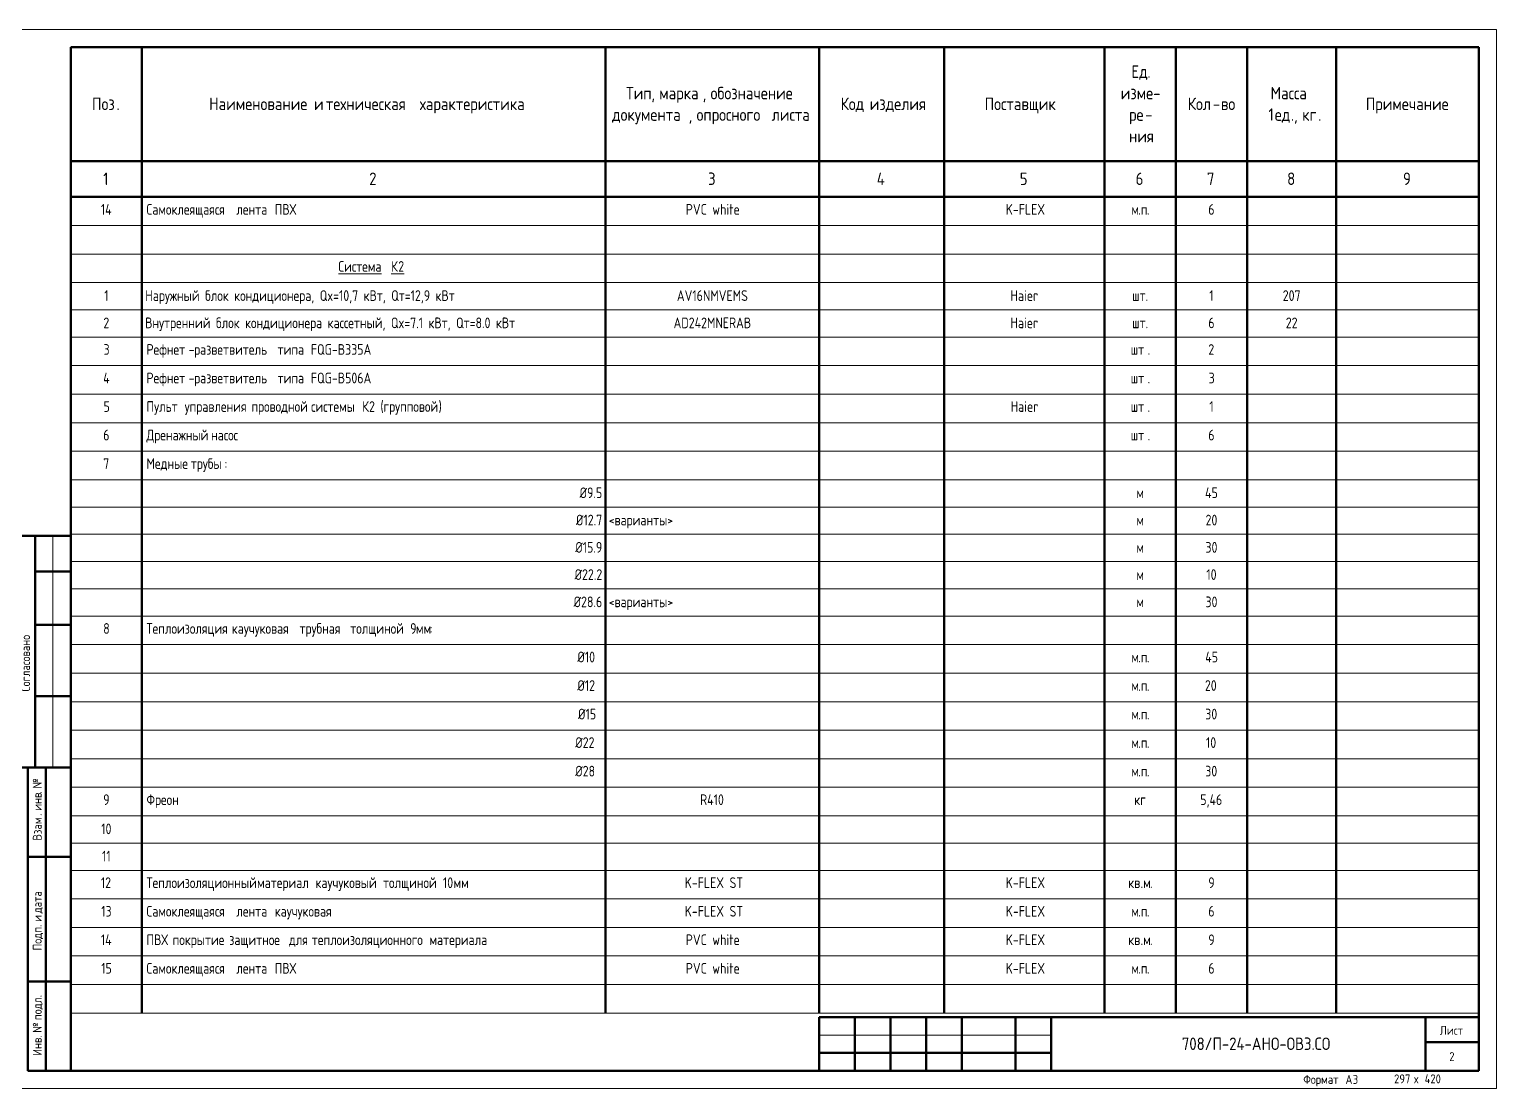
# Model space of a CAD drawing. Header units: millimetres. Extents: x -420 to 2940, y 0 to 297.
# Drawn here: x 8.4 to 420, y 0 to 297 of the extents above; entities that cross this region are included whole.
import ezdxf

# ---------------------------------------------------------------- set-up
doc = ezdxf.new("R2010")
doc.units = ezdxf.units.MM
for name, color, linetype, lineweight in [('Аннотация', 7, 'Continuous', 50), ('Графика', 7, 'Continuous', 20), ('Линии', 7, 'Continuous', 20), ('Основная надпись', 7, 'Continuous', 30)]:
    doc.layers.add(name, color=color, linetype=linetype, lineweight=lineweight)
doc.styles.add('$1$GOST 2.304 type A', font='GOST2304A.ttf', dxfattribs={"height": 3})
doc.styles.add('$1$GOST 2.304 type A_B', font='', dxfattribs={"height": 3})
doc.styles.add('$1$GOST Common', font='GOST_Common.ttf', dxfattribs={"width": 0.9, "height": 3.5})
doc.styles.add('$1$GOST Common_1', font='GOST_Common.ttf', dxfattribs={"width": 0.9, "height": 2.5})
doc.styles.get('$1$GOST 2.304 type A_B').set_extended_font_data('GOST 2.304 type A', bold=True)

# ---------------------------------------------------------------- blocks, each defined once
blk = doc.blocks.new('$0$ADSK_ОсновнаяНадпись1 - Форма 6-3285531-2')
at = {"layer": 'Аннотация'}
for p, q in [((-572, 101.5), (-572, 143.5)), ((-442, 143.5), (-442, 101.5)), ((-382, 143.5), (-382, 101.5)), ((-347, 143.5), (-347, 101.5)), ((-302, 143.5), (-302, 101.5)), ((-282, 143.5), (-282, 101.5)), ((-262, 143.5), (-262, 101.5)), ((-237, 143.5), (-237, 101.5)), ((-592, 111.5), (-197, 111.5)), ((-592, 101.5), (-197, 101.5))]:
    blk.add_line(p, q, dxfattribs=at)
at = {"layer": 'Основная надпись', "lineweight": 20}
for p, q in [((-612, 148.5), (-192, 148.5)), ((-612, 148.5), (-612, -148.5)), ((-192, 148.5), (-192, -148.5)), ((-597, 6.5), (-597, -58.5)), ((-317, -133.5), (-382, -133.5)), ((-192, -148.5), (-612, -148.5))]:
    blk.add_line(p, q, dxfattribs=at)
at = {"layer": 'Основная надпись', "lineweight": 50}
for p, q in [((-197, 143.5), (-592, 143.5)), ((-592, 143.5), (-592, -143.5)), ((-197, -143.5), (-197, 143.5)), ((-197, 101.5), (-592, 101.5)), ((-607, 6.5), (-607, -58.5)), ((-607, 6.5), (-592, 6.5)), ((-602, 6.5), (-602, -58.5)), ((-602, -3.5), (-592, -3.5)), ((-602, -18.5), (-592, -18.5)), ((-602, -38.5), (-592, -38.5)), ((-607, -58.5), (-592, -58.5)), ((-604, -58.5), (-604, -143.5)), ((-604, -58.5), (-592, -58.5)), ((-599, -58.5), (-599, -143.5)), ((-604, -83.5), (-592, -83.5)), ((-604, -118.5), (-592, -118.5)), ((-197, -128.5), (-382, -128.5)), ((-382, -128.5), (-382, -143.5)), ((-372, -128.5), (-372, -143.5)), ((-362, -128.5), (-362, -143.5)), ((-352, -128.5), (-352, -143.5)), ((-342, -128.5), (-342, -143.5)), ((-327, -128.5), (-327, -143.5)), ((-317, -128.5), (-317, -143.5)), ((-212, -143.5), (-212, -128.5)), ((-197, -135.5), (-212, -135.5)), ((-317, -138.5), (-382, -138.5)), ((-604, -143.5), (-592, -143.5)), ((-592, -143.5), (-197, -143.5)), ((-197, -143.5), (-382, -143.5))]:
    blk.add_line(p, q, dxfattribs=at)
at = {"layer": 'Основная надпись', "lineweight": 9, "attachment_point": 1}
for s, insert, char_height, width, style in [('Ед', (-294.48, 138.39), 3.5, 5.4835, '$1$GOST Common'), ('Тип', (-436.21, 132.37), 3.5, 8.5861, '$1$GOST Common'), ('обозначение', (-412.51, 132.37), 3.5, 30.2316, '$1$GOST Common'), ('\\fGOST Common|b0|i0|c204|p34|;\\W.9; ', (-387.57, 132.37), 3.5, 1.2987, '$1$GOST Common'), ('изме', (-297.46, 132.37), 3.5, 11.0392, '$1$GOST Common'), ('. ', (-289.96, 138.39), 3.5, 2.4532, '$1$GOST Common'), ('Масса', (-255.43, 132.37), 3.5, 14.2861, '$1$GOST Common'), ('Поз', (-586.01, 129.36), 3.5, 8.2975, '$1$GOST Common'), ('Наименование', (-553.17, 129.36), 3.5, 34.3443, '$1$GOST Common'), ('\\fGOST Common|b0|i0|c204|p34|;\\W.9; ', (-524.83, 129.36), 3.5, 1.2987, '$1$GOST Common'), ('\\fGOST Common|b0|i0|c204|p34|;\\W.9;и', (-523.76, 129.36), 3.5, 2.7418, '$1$GOST Common'), ('\\fGOST Common|b0|i0|c204|p34|;\\W.9; ', (-521.5, 129.36), 3.5, 1.2987, '$1$GOST Common'), ('техническая', (-520.43, 129.36), 3.5, 30.6645, '$1$GOST Common'), ('\\fGOST Common|b0|i0|c204|p34|;\\W.9; ', (-495.13, 129.36), 3.5, 1.2987, '$1$GOST Common'), ('характеристика', (-494.05, 129.36), 3.5, 40.3329, '$1$GOST Common'), (', ', (-429.12, 132.37), 3.5, 2.6696, '$1$GOST Common'), ('марка', (-426.92, 132.37), 3.5, 14.7911, '$1$GOST Common'), (', ', (-414.72, 132.37), 3.5, 2.6696, '$1$GOST Common'), ('Код', (-376.03, 129.36), 3.5, 8.5861, '$1$GOST Common'), ('\\fGOST Common|b0|i0|c204|p34|;\\W.9; ', (-368.94, 129.36), 3.5, 1.2987, '$1$GOST Common'), ('изделия', (-367.87, 129.36), 3.5, 18.7595, '$1$GOST Common'), ('Поставщик', (-335.61, 129.36), 3.5, 26.7683, '$1$GOST Common'), ('\\fGOST Common|b0|i0|c204|p34|;\\W.9;-', (-288.35, 132.37), 3.5, 2.7418, '$1$GOST Common'), ('Кол', (-278.65, 129.36), 3.5, 8.5139, '$1$GOST Common'), ('во', (-269.36, 129.36), 3.5, 5.4835, '$1$GOST Common'), ('Примечание', (-228.71, 129.36), 3.5, 28.5, '$1$GOST Common'), ('\\fGOST Common|b0|i0|c204|p34|;\\W.9;.', (-579.16, 129.36), 3.5, 1.1544, '$1$GOST Common'), ('документа', (-440.13, 126.35), 3.5, 26.0468, '$1$GOST Common'), ('опросного', (-416.44, 126.35), 3.5, 24.243, '$1$GOST Common'), ('\\fGOST Common|b0|i0|c204|p34|;\\W.9; ', (-396.44, 126.35), 3.5, 1.2987, '$1$GOST Common'), ('листа', (-395.37, 126.35), 3.5, 14.2139, '$1$GOST Common'), ('ре', (-295.13, 126.35), 3.5, 5.4835, '$1$GOST Common'), ('\\fGOST Common|b0|i0|c204|p34|;\\W.9;-', (-290.61, 126.35), 3.5, 2.7418, '$1$GOST Common'), ('\\fGOST Common|b0|i0|c204|p34|;\\W.9;-', (-271.62, 129.36), 3.5, 2.7418, '$1$GOST Common'), (' 1 ', (-257.93, 126.35), 3.5, 4.4734, '$1$GOST Common'), ('ед', (-254.24, 126.35), 3.5, 5.4835, '$1$GOST Common'), ('кг', (-246.56, 126.35), 3.5, 5.4835, '$1$GOST Common'), (', ', (-418.64, 126.35), 3.5, 2.6696, '$1$GOST Common'), ('., ', (-249.72, 126.35), 3.5, 3.824, '$1$GOST Common'), ('\\fGOST Common|b0|i0|c204|p34|;\\W.9;.', (-242.04, 126.35), 3.5, 1.1544, '$1$GOST Common'), ('ния', (-295.13, 120.33), 3.5, 8.1532, '$1$GOST Common'), ('\\fGOST Common|b0|i0|c204|p34|;\\W.9;1', (-582.91, 108.36), 3.5, 1.8759, '$1$GOST Common'), ('\\fGOST Common|b0|i0|c204|p34|;\\W.9;2', (-508.27, 108.36), 3.5, 2.7418, '$1$GOST Common'), ('\\fGOST Common|b0|i0|c204|p34|;\\W.9;3', (-413.21, 108.36), 3.5, 2.6696, '$1$GOST Common'), ('\\fGOST Common|b0|i0|c204|p34|;\\W.9;4', (-365.89, 108.36), 3.5, 3.1025, '$1$GOST Common'), ('\\fGOST Common|b0|i0|c204|p34|;\\W.9;5', (-325.77, 108.36), 3.5, 2.7418, '$1$GOST Common'), ('\\fGOST Common|b0|i0|c204|p34|;\\W.9;6', (-293.27, 108.36), 3.5, 2.7418, '$1$GOST Common'), ('\\fGOST Common|b0|i0|c204|p34|;\\W.9;7', (-273.27, 108.36), 3.5, 2.7418, '$1$GOST Common'), ('\\fGOST Common|b0|i0|c204|p34|;\\W.9;8', (-250.77, 108.36), 3.5, 2.7418, '$1$GOST Common'), ('\\fGOST Common|b0|i0|c204|p34|;\\W.9;9', (-218.27, 108.36), 3.5, 2.7418, '$1$GOST Common'), ('Лист', (-207.92, -130.92), 2.5, 8.2975, '$1$GOST Common_1'), ('Формат', (-246.24, -144.67), 2.5, 13.4202, '$1$GOST Common_1'), ('\\fGOST Common|b0|i0|c204|p34|;\\W.9; ', (-235.17, -144.67), 2.5, 0.938, '$1$GOST Common_1'), ('\\fGOST Common|b0|i0|c204|p34|;\\W.9;А', (-234.4, -144.67), 2.5, 2.4532, '$1$GOST Common_1'), ('\\fGOST Common|b0|i0|c204|p34|;\\W.9;3', (-232.37, -144.67), 2.5, 1.9481, '$1$GOST Common_1'), ('297 ', (-220.76, -144.51), 2.5, 6.7823, '$1$GOST Common_1'), ('\\fGOST Common|b0|i0|c204|p34|;\\W.9;х', (-215.16, -144.51), 2.5, 1.9481, '$1$GOST Common_1'), (' 420', (-213.56, -144.51), 2.5, 6.9987, '$1$GOST Common_1')]:
    blk.add_mtext(s, dxfattribs=dict(at, insert=insert, char_height=char_height, width=width, style=style))
at = {"layer": 'Основная надпись', "lineweight": 9, "char_height": 2.5, "attachment_point": 1, "rotation": 90, "style": '$1$GOST Common_1'}
for s, insert, width in [('Согласовано', (-605.91, -37.14), 21.5734), ('\\fGOST Common|b0|i0|c204|p34|;\\W.9;№', (-602.63, -64.35), 3.319), ('инв', (-602.63, -70.6), 5.8443), ('. ', (-602.63, -65.78), 1.7316), ('Взам', (-602.63, -78.94), 8.3696), ('. ', (-602.63, -72.03), 1.7316), ('дата', (-602.63, -99.36), 8.7304), ('\\fGOST Common|b0|i0|c204|p34|;\\W.9; ', (-602.63, -100.13), 0.938), ('\\fGOST Common|b0|i0|c204|p34|;\\W.9;и', (-602.63, -101.74), 1.9481), ('. ', (-602.63, -103.17), 1.7316), ('Подп', (-602.63, -109.78), 8.0089), ('подл', (-602.63, -129.31), 7.7924), ('\\fGOST Common|b0|i0|c204|p34|;\\W.9;.', (-602.63, -122.88), 0.7937), ('\\fGOST Common|b0|i0|c204|p34|;\\W.9;№', (-602.63, -132.82), 3.319), ('\\fGOST Common|b0|i0|c204|p34|;\\W.9; ', (-602.63, -130.08), 0.938), ('Инв', (-602.63, -139.25), 6.0608), ('. ', (-602.63, -134.25), 1.7316)]:
    blk.add_mtext(s, dxfattribs=dict(at, insert=insert, width=width))
blk = doc.blocks.new('$0$РОВЕН_Пусая строка для спецификации1 - Пустая строка для СО-3209609-2')
at = {"layer": 'Аннотация'}
for p, q in [((0, 0), (0, -8)), ((20, 0), (20, -8)), ((150, 0), (150, -8)), ((210, 0), (210, -8)), ((245, 0), (245, -8)), ((290, 0), (290, -8)), ((310, 0), (310, -8)), ((330, 0), (330, -8)), ((355, 0), (355, -8)), ((395, 0), (395, -8))]:
    blk.add_line(p, q, dxfattribs=at)
at = {"layer": 'Аннотация', "lineweight": 20}
for p, q in [((0, 0), (395, 0)), ((395, -8), (0, -8))]:
    blk.add_line(p, q, dxfattribs=at)
blk = doc.blocks.new('$0$РОВЕН_Пусая строка для спецификации1 - Пустая строка для СО-3213493-2')
at = {"layer": 'Аннотация'}
for p, q in [((0, 0), (0, -8)), ((20, 0), (20, -8)), ((150, 0), (150, -8)), ((210, 0), (210, -8)), ((245, 0), (245, -8)), ((290, 0), (290, -8)), ((310, 0), (310, -8)), ((330, 0), (330, -8)), ((355, 0), (355, -8)), ((395, 0), (395, -8))]:
    blk.add_line(p, q, dxfattribs=at)
at = {"layer": 'Аннотация', "lineweight": 20}
for p, q in [((0, 0), (395, 0)), ((395, -8), (0, -8))]:
    blk.add_line(p, q, dxfattribs=at)
blk = doc.blocks.new('$0$РОВЕН_Пусая строка для спецификации1 - Пустая строка для СО-3213492-2')
at = {"layer": 'Аннотация'}
for p, q in [((0, 0), (0, -8)), ((20, 0), (20, -8)), ((150, 0), (150, -8)), ((210, 0), (210, -8)), ((245, 0), (245, -8)), ((290, 0), (290, -8)), ((310, 0), (310, -8)), ((330, 0), (330, -8)), ((355, 0), (355, -8)), ((395, 0), (395, -8))]:
    blk.add_line(p, q, dxfattribs=at)
at = {"layer": 'Аннотация', "lineweight": 20}
for p, q in [((0, 0), (395, 0)), ((395, -8), (0, -8))]:
    blk.add_line(p, q, dxfattribs=at)

msp = doc.modelspace()

# ---------------------------------------------------------------- linework, layer by layer
at = {"layer": 'Линии'}
for p, q in [((40, 226), (20, 226)), ((170, 226), (40, 226)), ((230, 226), (170, 226)), ((265, 226), (230, 226)), ((310, 226), (265, 226)), ((330, 226), (310, 226)), ((350, 226), (330, 226)), ((375, 226), (350, 226)), ((415, 226), (375, 226)), ((40, 218.36), (20, 218.36)), ((170, 218.36), (40, 218.36)), ((230, 218.36), (170, 218.36)), ((265, 218.36), (230, 218.36)), ((310, 218.36), (265, 218.36)), ((330, 218.36), (310, 218.36)), ((350, 218.36), (330, 218.36)), ((375, 218.36), (350, 218.36)), ((415, 218.36), (375, 218.36)), ((40, 210.72), (20, 210.72)), ((170, 210.72), (40, 210.72)), ((230, 210.72), (170, 210.72)), ((265, 210.72), (230, 210.72)), ((310, 210.72), (265, 210.72)), ((330, 210.72), (310, 210.72)), ((350, 210.72), (330, 210.72)), ((375, 210.72), (350, 210.72)), ((415, 210.72), (375, 210.72)), ((40, 170.72), (20, 170.72)), ((170, 170.72), (40, 170.72)), ((230, 170.72), (170, 170.72)), ((265, 170.72), (230, 170.72)), ((310, 170.72), (265, 170.72)), ((330, 170.72), (310, 170.72)), ((350, 170.72), (330, 170.72)), ((375, 170.72), (350, 170.72)), ((415, 170.72), (375, 170.72)), ((40, 163.07), (20, 163.07)), ((170, 163.07), (40, 163.07)), ((230, 163.07), (170, 163.07)), ((265, 163.07), (230, 163.07)), ((310, 163.07), (265, 163.07)), ((330, 163.07), (310, 163.07)), ((350, 163.07), (330, 163.07)), ((375, 163.07), (350, 163.07)), ((415, 163.07), (375, 163.07)), ((40, 155.43), (20, 155.43)), ((170, 155.43), (40, 155.43)), ((230, 155.43), (170, 155.43)), ((265, 155.43), (230, 155.43)), ((310, 155.43), (265, 155.43)), ((330, 155.43), (310, 155.43)), ((350, 155.43), (330, 155.43)), ((375, 155.43), (350, 155.43)), ((415, 155.43), (375, 155.43)), ((40, 147.78), (20, 147.78)), ((170, 147.78), (40, 147.78)), ((230, 147.78), (170, 147.78)), ((265, 147.78), (230, 147.78)), ((310, 147.78), (265, 147.78)), ((330, 147.78), (310, 147.78)), ((350, 147.78), (330, 147.78)), ((375, 147.78), (350, 147.78)), ((415, 147.78), (375, 147.78)), ((40, 140.14), (20, 140.14)), ((170, 140.14), (40, 140.14)), ((230, 140.14), (170, 140.14)), ((265, 140.14), (230, 140.14)), ((310, 140.14), (265, 140.14)), ((330, 140.14), (310, 140.14)), ((350, 140.14), (330, 140.14)), ((375, 140.14), (350, 140.14)), ((415, 140.14), (375, 140.14)), ((40, 132.49), (20, 132.49)), ((170, 132.49), (40, 132.49)), ((230, 132.49), (170, 132.49)), ((265, 132.49), (230, 132.49)), ((310, 132.49), (265, 132.49)), ((330, 132.49), (310, 132.49)), ((350, 132.49), (330, 132.49)), ((375, 132.49), (350, 132.49)), ((415, 132.49), (375, 132.49)), ((40, 76.49), (20, 76.49)), ((170, 76.49), (40, 76.49)), ((230, 76.49), (170, 76.49)), ((265, 76.49), (230, 76.49)), ((310, 76.49), (265, 76.49)), ((330, 76.49), (310, 76.49)), ((350, 76.49), (330, 76.49)), ((375, 76.49), (350, 76.49)), ((415, 76.49), (375, 76.49)), ((40, 68.85), (20, 68.85)), ((40, 68.85), (20, 68.85)), ((170, 68.85), (40, 68.85)), ((170, 68.85), (40, 68.85)), ((230, 68.85), (170, 68.85)), ((230, 68.85), (170, 68.85)), ((265, 68.85), (230, 68.85)), ((265, 68.85), (230, 68.85)), ((310, 68.85), (265, 68.85)), ((310, 68.85), (265, 68.85)), ((330, 68.85), (310, 68.85)), ((330, 68.85), (310, 68.85)), ((350, 68.85), (330, 68.85)), ((350, 68.85), (330, 68.85)), ((375, 68.85), (350, 68.85)), ((375, 68.85), (350, 68.85)), ((415, 68.85), (375, 68.85)), ((415, 68.85), (375, 68.85)), ((40, 61.2), (20, 61.2)), ((170, 61.2), (40, 61.2)), ((230, 61.2), (170, 61.2)), ((265, 61.2), (230, 61.2)), ((310, 61.2), (265, 61.2)), ((330, 61.2), (310, 61.2)), ((350, 61.2), (330, 61.2)), ((375, 61.2), (350, 61.2)), ((415, 61.2), (375, 61.2))]:
    msp.add_line(p, q, dxfattribs=at)
at = {"layer": 'Линии', "lineweight": 50}
for p, q in [((40, 226), (40, 218.36)), ((170, 226), (170, 218.36)), ((230, 226), (230, 218.36)), ((265, 226), (265, 218.36)), ((310, 226), (310, 218.36)), ((330, 226), (330, 218.36)), ((350, 226), (350, 218.36)), ((375, 226), (375, 218.36)), ((40, 218.36), (40, 210.72)), ((170, 218.36), (170, 210.72)), ((230, 218.36), (230, 210.72)), ((265, 218.36), (265, 210.72)), ((310, 218.36), (310, 210.72)), ((330, 218.36), (330, 210.72)), ((350, 218.36), (350, 210.72)), ((375, 218.36), (375, 210.72)), ((40, 170.72), (40, 163.07)), ((170, 170.72), (170, 163.07)), ((230, 170.72), (230, 163.07)), ((265, 170.72), (265, 163.07)), ((310, 170.72), (310, 163.07)), ((330, 170.72), (330, 163.07)), ((350, 170.72), (350, 163.07)), ((375, 170.72), (375, 163.07)), ((40, 163.07), (40, 155.43)), ((170, 163.07), (170, 155.43)), ((230, 163.07), (230, 155.43)), ((265, 163.07), (265, 155.43)), ((310, 163.07), (310, 155.43)), ((330, 163.07), (330, 155.43)), ((350, 163.07), (350, 155.43)), ((375, 163.07), (375, 155.43)), ((40, 155.43), (40, 147.78)), ((170, 155.43), (170, 147.78)), ((230, 155.43), (230, 147.78)), ((265, 155.43), (265, 147.78)), ((310, 155.43), (310, 147.78)), ((330, 155.43), (330, 147.78)), ((350, 155.43), (350, 147.78)), ((375, 155.43), (375, 147.78)), ((40, 147.78), (40, 140.14)), ((170, 147.78), (170, 140.14)), ((230, 147.78), (230, 140.14)), ((265, 147.78), (265, 140.14)), ((310, 147.78), (310, 140.14)), ((330, 147.78), (330, 140.14)), ((350, 147.78), (350, 140.14)), ((375, 147.78), (375, 140.14)), ((40, 140.14), (40, 132.49)), ((170, 140.14), (170, 132.49)), ((230, 140.14), (230, 132.49)), ((265, 140.14), (265, 132.49)), ((310, 140.14), (310, 132.49)), ((330, 140.14), (330, 132.49)), ((350, 140.14), (350, 132.49)), ((375, 140.14), (375, 132.49)), ((40, 76.49), (40, 68.85)), ((170, 76.49), (170, 68.85)), ((230, 76.49), (230, 68.85)), ((265, 76.49), (265, 68.85)), ((310, 76.49), (310, 68.85)), ((330, 76.49), (330, 68.85)), ((350, 76.49), (350, 68.85)), ((375, 76.49), (375, 68.85)), ((40, 68.85), (40, 61.2)), ((170, 68.85), (170, 61.2)), ((230, 68.85), (230, 61.2)), ((265, 68.85), (265, 61.2)), ((310, 68.85), (310, 61.2)), ((330, 68.85), (330, 61.2)), ((350, 68.85), (350, 61.2)), ((375, 68.85), (375, 61.2))]:
    msp.add_line(p, q, dxfattribs=at)

# ---------------------------------------------------------------- block references
at = {"layer": 'Аннотация', "lineweight": 20}
for name, p in [('$0$РОВЕН_Пусая строка для спецификации1 - Пустая строка для СО-3209609-2', (20, 250)), ('$0$РОВЕН_Пусая строка для спецификации1 - Пустая строка для СО-3213493-2', (20, 242)), ('$0$РОВЕН_Пусая строка для спецификации1 - Пустая строка для СО-3213492-2', (20, 234)), ('$0$РОВЕН_Пусая строка для спецификации1 - Пустая строка для СО-3209609-2', (20, 210.72)), ('$0$РОВЕН_Пусая строка для спецификации1 - Пустая строка для СО-3209609-2', (20, 202.72)), ('$0$РОВЕН_Пусая строка для спецификации1 - Пустая строка для СО-3209609-2', (20, 194.72)), ('$0$РОВЕН_Пусая строка для спецификации1 - Пустая строка для СО-3209609-2', (20, 186.72)), ('$0$РОВЕН_Пусая строка для спецификации1 - Пустая строка для СО-3209609-2', (20, 178.72)), ('$0$РОВЕН_Пусая строка для спецификации1 - Пустая строка для СО-3209609-2', (20, 132.49)), ('$0$РОВЕН_Пусая строка для спецификации1 - Пустая строка для СО-3213493-2', (20, 124.49)), ('$0$РОВЕН_Пусая строка для спецификации1 - Пустая строка для СО-3213493-2', (20, 116.49)), ('$0$РОВЕН_Пусая строка для спецификации1 - Пустая строка для СО-3213493-2', (20, 108.49)), ('$0$РОВЕН_Пусая строка для спецификации1 - Пустая строка для СО-3213493-2', (20, 100.49)), ('$0$РОВЕН_Пусая строка для спецификации1 - Пустая строка для СО-3213493-2', (20, 92.49)), ('$0$РОВЕН_Пусая строка для спецификации1 - Пустая строка для СО-3209609-2', (20, 84.49)), ('$0$РОВЕН_Пусая строка для спецификации1 - Пустая строка для СО-3209609-2', (20, 61.2)), ('$0$РОВЕН_Пусая строка для спецификации1 - Пустая строка для СО-3209609-2', (20, 53.2)), ('$0$РОВЕН_Пусая строка для спецификации1 - Пустая строка для СО-3209609-2', (20, 45.2)), ('$0$РОВЕН_Пусая строка для спецификации1 - Пустая строка для СО-3209609-2', (20, 37.2)), ('$0$РОВЕН_Пусая строка для спецификации1 - Пустая строка для СО-3213493-2', (20, 29.2))]:
    msp.add_blockref(name, p, dxfattribs=at)
at = {"layer": 'Основная надпись', "lineweight": 9}
msp.add_blockref('$0$ADSK_ОсновнаяНадпись1 - Форма 6-3285531-2', (612, 148.5), dxfattribs=at)

# ---------------------------------------------------------------- texts
at = {"layer": 'Аннотация', "lineweight": 9, "char_height": 3, "attachment_point": 1}
for s, insert, width, style in [('14', (28.46, 248.03), 3.9283, '$1$GOST 2.304 type A'), ('Самоклеящаяся', (41.26, 248.03), 29.0211, '$1$GOST 2.304 type A'), ('лента', (66.46, 248.03), 11.5443, '$1$GOST 2.304 type A'), ('ПВХ', (77.24, 248.03), 7.3755, '$1$GOST 2.304 type A'), ('PVC white', (192.54, 248.03), 18.2785, '$1$GOST 2.304 type A'), ('K-FLEX', (282.29, 248.03), 12.827, '$1$GOST 2.304 type A'), ('\\fGOST 2.304 type A|b0|i0|c204|p34|;м', (317.53, 248.03), 2.3249, '$1$GOST 2.304 type A'), ('\\fGOST 2.304 type A|b0|i0|c204|p34|;п', (320.18, 248.03), 2.0844, '$1$GOST 2.304 type A'), ('\\fGOST 2.304 type A|b0|i0|c204|p34|;6', (339.12, 248.03), 2.3249, '$1$GOST 2.304 type A'), ('\\fGOST 2.304 type A|b0|i0|c204|p34|;.', (319.45, 248.03), 0.8819, '$1$GOST 2.304 type A'), ('\\fGOST 2.304 type A|b0|i0|c204|p34|;.', (321.9, 248.03), 0.8819, '$1$GOST 2.304 type A'), ('\\LСистема', (95.08, 232.03), 16.4346, '$1$GOST 2.304 type A_B'), ('\\L\\fGOST 2.304 type A|b1|i0|c204|p34|;\\LК', (109.9, 232.03), 2.4051, '$1$GOST 2.304 type A_B'), ('\\L\\fGOST 2.304 type A|b1|i0|c204|p34|;\\L2', (111.88, 232.03), 2.4051, '$1$GOST 2.304 type A_B'), ('\\fGOST 2.304 type A|b0|i0|c204|p34|;3', (29.22, 208.75), 2.0844, '$1$GOST 2.304 type A'), ('Рефнет', (41.26, 208.75), 14.3502, '$1$GOST 2.304 type A'), ('\\fGOST 2.304 type A|b0|i0|c204|p34|;-', (53.1, 208.75), 1.8439, '$1$GOST 2.304 type A'), ('разветвитель', (54.62, 208.75), 26.8565, '$1$GOST 2.304 type A'), ('типа', (78.03, 208.75), 9.4599, '$1$GOST 2.304 type A'), (' FQG-B335A', (85.84, 208.75), 21.6456, '$1$GOST 2.304 type A'), ('шт', (317.33, 208.75), 5.7721, '$1$GOST 2.304 type A'), ('\\fGOST 2.304 type A|b0|i0|c204|p34|;.', (322.09, 208.75), 0.8819, '$1$GOST 2.304 type A'), ('\\fGOST 2.304 type A|b0|i0|c204|p34|;2', (339.12, 208.75), 2.3249, '$1$GOST 2.304 type A'), ('\\fGOST 2.304 type A|b0|i0|c204|p34|;4', (29.12, 200.75), 2.3249, '$1$GOST 2.304 type A'), ('Рефнет', (41.26, 200.75), 14.3502, '$1$GOST 2.304 type A'), ('\\fGOST 2.304 type A|b0|i0|c204|p34|;-', (53.1, 200.75), 1.8439, '$1$GOST 2.304 type A'), ('разветвитель', (54.62, 200.75), 26.8565, '$1$GOST 2.304 type A'), ('типа', (78.03, 200.75), 9.4599, '$1$GOST 2.304 type A'), (' FQG-B506A', (85.84, 200.75), 22.1266, '$1$GOST 2.304 type A'), ('шт', (317.33, 200.75), 5.7721, '$1$GOST 2.304 type A'), ('\\fGOST 2.304 type A|b0|i0|c204|p34|;.', (322.09, 200.75), 0.8819, '$1$GOST 2.304 type A'), ('\\fGOST 2.304 type A|b0|i0|c204|p34|;3', (339.22, 200.75), 2.0844, '$1$GOST 2.304 type A'), ('\\fGOST 2.304 type A|b0|i0|c204|p34|;5', (29.22, 192.75), 2.0844, '$1$GOST 2.304 type A'), ('Пульт', (41.26, 192.75), 11.4641, '$1$GOST 2.304 type A'), ('управления', (51.97, 192.75), 21.1645, '$1$GOST 2.304 type A'), ('проводной', (70.69, 192.75), 18.7595, '$1$GOST 2.304 type A'), ('системы', (87.43, 192.75), 15.8734, '$1$GOST 2.304 type A'), ('\\fGOST 2.304 type A|b0|i0|c204|p34|;К', (101.78, 192.75), 2.3249, '$1$GOST 2.304 type A'), ('2 (', (103.7, 192.75), 4.8903, '$1$GOST 2.304 type A'), ('групповой', (107.73, 192.75), 18.7595, '$1$GOST 2.304 type A'), ('\\fGOST 2.304 type A|b0|i0|c204|p34|;)', (123.21, 192.75), 1.0422, '$1$GOST 2.304 type A'), ('Haier', (283.68, 192.75), 9.4599, '$1$GOST 2.304 type A'), ('шт', (317.33, 192.75), 5.7721, '$1$GOST 2.304 type A'), ('\\fGOST 2.304 type A|b0|i0|c204|p34|;.', (322.09, 192.75), 0.8819, '$1$GOST 2.304 type A'), ('\\fGOST 2.304 type A|b0|i0|c204|p34|;1', (339.42, 192.75), 1.6034, '$1$GOST 2.304 type A'), ('\\fGOST 2.304 type A|b0|i0|c204|p34|;6', (29.12, 184.75), 2.3249, '$1$GOST 2.304 type A'), ('Дренажный', (41.26, 184.75), 20.443, '$1$GOST 2.304 type A'), ('насос', (59.38, 184.75), 10.7426, '$1$GOST 2.304 type A'), ('шт', (317.33, 184.75), 5.7721, '$1$GOST 2.304 type A'), ('\\fGOST 2.304 type A|b0|i0|c204|p34|;.', (322.09, 184.75), 0.8819, '$1$GOST 2.304 type A'), ('\\fGOST 2.304 type A|b0|i0|c204|p34|;6', (339.12, 184.75), 2.3249, '$1$GOST 2.304 type A'), ('\\fGOST 2.304 type A|b0|i0|c204|p34|;7', (29.12, 176.75), 2.3249, '$1$GOST 2.304 type A'), ('Медные', (41.26, 176.75), 13.5485, '$1$GOST 2.304 type A'), ('трубы', (53.69, 176.75), 11.4641, '$1$GOST 2.304 type A'), ('\\fGOST 2.304 type A|b0|i0|c204|p34|;:', (63.15, 176.75), 0.8017, '$1$GOST 2.304 type A'), ('\\fGOST 2.304 type A|b0|i0|c204|p34|;8', (29.12, 130.52), 2.3249, '$1$GOST 2.304 type A'), ('Теплоизоляция', (41.26, 130.52), 27.4979, '$1$GOST 2.304 type A'), ('каучуковая', (65.2, 130.52), 21.4852, '$1$GOST 2.304 type A'), ('трубная', (84.19, 130.52), 15.7131, '$1$GOST 2.304 type A'), ('толщиной', (98.41, 130.52), 18.519, '$1$GOST 2.304 type A'), (' 9', (113.69, 130.52), 3.8481, '$1$GOST 2.304 type A'), ('мм', (116.86, 130.52), 4.6498, '$1$GOST 2.304 type A'), ('\\fGOST 2.304 type A|b0|i0|c204|p34|;:', (120.7, 130.52), 0.8017, '$1$GOST 2.304 type A'), ('Ø10', (162.13, 122.52), 6.8143, '$1$GOST 2.304 type A'), ('\\fGOST 2.304 type A|b0|i0|c204|p34|;м', (317.53, 122.52), 2.3249, '$1$GOST 2.304 type A'), ('\\fGOST 2.304 type A|b0|i0|c204|p34|;.', (319.45, 122.52), 0.8819, '$1$GOST 2.304 type A'), ('\\fGOST 2.304 type A|b0|i0|c204|p34|;п', (320.18, 122.52), 2.0844, '$1$GOST 2.304 type A'), ('\\fGOST 2.304 type A|b0|i0|c204|p34|;.', (321.9, 122.52), 0.8819, '$1$GOST 2.304 type A'), ('45', (338.26, 122.52), 4.4093, '$1$GOST 2.304 type A'), ('Ø12', (162.13, 114.52), 6.8143, '$1$GOST 2.304 type A'), ('\\fGOST 2.304 type A|b0|i0|c204|p34|;м', (317.53, 114.52), 2.3249, '$1$GOST 2.304 type A'), ('\\fGOST 2.304 type A|b0|i0|c204|p34|;.', (319.45, 114.52), 0.8819, '$1$GOST 2.304 type A'), ('\\fGOST 2.304 type A|b0|i0|c204|p34|;п', (320.18, 114.52), 2.0844, '$1$GOST 2.304 type A'), ('\\fGOST 2.304 type A|b0|i0|c204|p34|;.', (321.9, 114.52), 0.8819, '$1$GOST 2.304 type A'), ('20', (338.16, 114.52), 4.6498, '$1$GOST 2.304 type A'), ('Ø15', (162.32, 106.52), 6.5738, '$1$GOST 2.304 type A'), ('\\fGOST 2.304 type A|b0|i0|c204|p34|;м', (317.53, 106.52), 2.3249, '$1$GOST 2.304 type A'), ('\\fGOST 2.304 type A|b0|i0|c204|p34|;.', (319.45, 106.52), 0.8819, '$1$GOST 2.304 type A'), ('\\fGOST 2.304 type A|b0|i0|c204|p34|;п', (320.18, 106.52), 2.0844, '$1$GOST 2.304 type A'), ('\\fGOST 2.304 type A|b0|i0|c204|p34|;.', (321.9, 106.52), 0.8819, '$1$GOST 2.304 type A'), ('30', (338.26, 106.52), 4.4093, '$1$GOST 2.304 type A'), ('Ø22', (161.53, 98.52), 7.5359, '$1$GOST 2.304 type A'), ('\\fGOST 2.304 type A|b0|i0|c204|p34|;м', (317.53, 98.52), 2.3249, '$1$GOST 2.304 type A'), ('\\fGOST 2.304 type A|b0|i0|c204|p34|;.', (319.45, 98.52), 0.8819, '$1$GOST 2.304 type A'), ('\\fGOST 2.304 type A|b0|i0|c204|p34|;п', (320.18, 98.52), 2.0844, '$1$GOST 2.304 type A'), ('\\fGOST 2.304 type A|b0|i0|c204|p34|;.', (321.9, 98.52), 0.8819, '$1$GOST 2.304 type A'), ('10', (338.46, 98.52), 3.9283, '$1$GOST 2.304 type A'), ('Ø28', (161.53, 90.52), 7.5359, '$1$GOST 2.304 type A'), ('\\fGOST 2.304 type A|b0|i0|c204|p34|;м', (317.53, 90.52), 2.3249, '$1$GOST 2.304 type A'), ('\\fGOST 2.304 type A|b0|i0|c204|p34|;.', (319.45, 90.52), 0.8819, '$1$GOST 2.304 type A'), ('\\fGOST 2.304 type A|b0|i0|c204|p34|;п', (320.18, 90.52), 2.0844, '$1$GOST 2.304 type A'), ('\\fGOST 2.304 type A|b0|i0|c204|p34|;.', (321.9, 90.52), 0.8819, '$1$GOST 2.304 type A'), ('30', (338.26, 90.52), 4.4093, '$1$GOST 2.304 type A'), ('\\fGOST 2.304 type A|b0|i0|c204|p34|;9', (29.12, 82.52), 2.3249, '$1$GOST 2.304 type A'), ('Фреон', (41.26, 82.52), 11.7848, '$1$GOST 2.304 type A'), ('R410', (196.54, 82.52), 8.5781, '$1$GOST 2.304 type A'), ('5,46', (336.87, 82.52), 7.7764, '$1$GOST 2.304 type A'), ('кг', (318.36, 82.52), 4.1688, '$1$GOST 2.304 type A'), ('12', (28.46, 59.24), 3.9283, '$1$GOST 2.304 type A'), ('Теплоизоляционный', (41.26, 59.24), 36.0759, '$1$GOST 2.304 type A'), ('материал', (72.28, 59.24), 18.3586, '$1$GOST 2.304 type A'), ('каучуковый', (88.68, 59.24), 21.4051, '$1$GOST 2.304 type A'), ('толщиной', (107.6, 59.24), 18.519, '$1$GOST 2.304 type A'), (' 10', (122.88, 59.24), 5.4515, '$1$GOST 2.304 type A'), ('мм', (127.38, 59.24), 4.6498, '$1$GOST 2.304 type A'), ('K-FLEX ST', (192.24, 59.24), 19, '$1$GOST 2.304 type A'), ('K-FLEX', (282.29, 59.24), 12.827, '$1$GOST 2.304 type A'), ('кв', (316.67, 59.24), 4.1688, '$1$GOST 2.304 type A'), ('\\fGOST 2.304 type A|b0|i0|c204|p34|;м', (320.84, 59.24), 2.3249, '$1$GOST 2.304 type A'), ('\\fGOST 2.304 type A|b0|i0|c204|p34|;9', (339.12, 59.24), 2.3249, '$1$GOST 2.304 type A'), ('\\fGOST 2.304 type A|b0|i0|c204|p34|;.', (320.11, 59.24), 0.8819, '$1$GOST 2.304 type A'), ('\\fGOST 2.304 type A|b0|i0|c204|p34|;.', (322.76, 59.24), 0.8819, '$1$GOST 2.304 type A'), ('13', (28.56, 51.24), 3.6878, '$1$GOST 2.304 type A'), ('Самоклеящаяся', (41.26, 51.24), 29.0211, '$1$GOST 2.304 type A'), ('лента', (66.46, 51.24), 11.5443, '$1$GOST 2.304 type A'), ('каучуковая', (77.24, 51.24), 21.4852, '$1$GOST 2.304 type A'), ('K-FLEX ST', (192.24, 51.24), 19, '$1$GOST 2.304 type A'), ('K-FLEX', (282.29, 51.24), 12.827, '$1$GOST 2.304 type A'), ('\\fGOST 2.304 type A|b0|i0|c204|p34|;м', (317.53, 51.24), 2.3249, '$1$GOST 2.304 type A'), ('\\fGOST 2.304 type A|b0|i0|c204|p34|;п', (320.18, 51.24), 2.0844, '$1$GOST 2.304 type A'), ('\\fGOST 2.304 type A|b0|i0|c204|p34|;6', (339.12, 51.24), 2.3249, '$1$GOST 2.304 type A'), ('\\fGOST 2.304 type A|b0|i0|c204|p34|;.', (319.45, 51.24), 0.8819, '$1$GOST 2.304 type A'), ('\\fGOST 2.304 type A|b0|i0|c204|p34|;.', (321.9, 51.24), 0.8819, '$1$GOST 2.304 type A'), ('14', (28.46, 43.24), 3.9283, '$1$GOST 2.304 type A'), ('ПВХ', (41.26, 43.24), 7.3755, '$1$GOST 2.304 type A'), ('покрытие', (48.6, 43.24), 17.7173, '$1$GOST 2.304 type A'), ('защитное', (64.47, 43.24), 18.7595, '$1$GOST 2.304 type A'), ('для', (81.21, 43.24), 6.2532, '$1$GOST 2.304 type A'), ('теплоизоляционного', (87.63, 43.24), 38.481, '$1$GOST 2.304 type A'), ('материала', (120.63, 43.24), 20.7637, '$1$GOST 2.304 type A'), ('PVC white', (192.54, 43.24), 18.2785, '$1$GOST 2.304 type A'), ('K-FLEX', (282.29, 43.24), 12.827, '$1$GOST 2.304 type A'), ('кв', (316.67, 43.24), 4.1688, '$1$GOST 2.304 type A'), ('\\fGOST 2.304 type A|b0|i0|c204|p34|;м', (320.84, 43.24), 2.3249, '$1$GOST 2.304 type A'), ('\\fGOST 2.304 type A|b0|i0|c204|p34|;9', (339.12, 43.24), 2.3249, '$1$GOST 2.304 type A'), ('\\fGOST 2.304 type A|b0|i0|c204|p34|;.', (320.11, 43.24), 0.8819, '$1$GOST 2.304 type A'), ('\\fGOST 2.304 type A|b0|i0|c204|p34|;.', (322.76, 43.24), 0.8819, '$1$GOST 2.304 type A'), ('15', (28.56, 35.24), 3.6878, '$1$GOST 2.304 type A'), ('Самоклеящаяся', (41.26, 35.24), 29.0211, '$1$GOST 2.304 type A'), ('лента', (66.46, 35.24), 11.5443, '$1$GOST 2.304 type A'), ('ПВХ', (77.24, 35.24), 7.3755, '$1$GOST 2.304 type A'), ('PVC white', (192.54, 35.24), 18.2785, '$1$GOST 2.304 type A'), ('K-FLEX', (282.29, 35.24), 12.827, '$1$GOST 2.304 type A'), ('\\fGOST 2.304 type A|b0|i0|c204|p34|;м', (317.53, 35.24), 2.3249, '$1$GOST 2.304 type A'), ('\\fGOST 2.304 type A|b0|i0|c204|p34|;п', (320.18, 35.24), 2.0844, '$1$GOST 2.304 type A'), ('\\fGOST 2.304 type A|b0|i0|c204|p34|;6', (339.12, 35.24), 2.3249, '$1$GOST 2.304 type A'), ('\\fGOST 2.304 type A|b0|i0|c204|p34|;.', (319.45, 35.24), 0.8819, '$1$GOST 2.304 type A'), ('\\fGOST 2.304 type A|b0|i0|c204|p34|;.', (321.9, 35.24), 0.8819, '$1$GOST 2.304 type A')]:
    msp.add_mtext(s, dxfattribs=dict(at, insert=insert, width=width, style=style))
at = {"layer": 'Графика', "char_height": 3, "line_spacing_factor": 0.919238, "style": '$1$GOST 2.304 type A'}
for s, insert, width, attachment_point in [('\\fGOST 2.304 type A|b0|i0|c204|p34|;1', (30, 223.85), 1.5289, 2), ('Наружный блок кондиционера, Qx=10,7 кВт, Qт=12,9 кВт', (40.9, 223.85), 99.1571, 1), ('AV16NMVEMS', (200, 223.85), 19.6203, 2), ('Haier', (287.5, 223.85), 9.2459, 2), ('шт.', (320, 223.85), 6.4794, 2), ('\\fGOST 2.304 type A|b0|i0|c204|p34|;1', (340, 223.85), 1.5289, 2), ('207', (362.5, 223.85), 4.0769, 2), ('\\fGOST 2.304 type A|b0|i0|c204|p34|;2', (30, 216.21), 2.2933, 2), ('Внутренний блок кондиционера кассетный, Qx=7.1 кВт, Qт=8.0 кВт', (40.9, 216.21), 124.1283, 1), ('AD242MNERAB', (200, 216.21), 25.4809, 2), ('Haier', (287.5, 216.21), 9.2459, 2), ('шт.', (320, 216.21), 6.4794, 2), ('\\fGOST 2.304 type A|b0|i0|c204|p34|;6', (340, 216.21), 2.2933, 2), ('22', (362.5, 216.21), 4.3318, 2), ('Ø9.5', (169.1, 168.56), 7.9719, 3), ('\\fGOST 2.304 type A|b0|i0|c204|p34|;м', (320, 168.56), 2.2933, 2), ('45', (340, 168.56), 4.3318, 2), ('Ø12.7', (169.1, 160.92), 9.7555, 3), ('20', (340, 160.92), 4.5866, 2), ('<варианты>', (170.9, 160.92), 22.0592, 1), ('\\fGOST 2.304 type A|b0|i0|c204|p34|;м', (320, 160.92), 2.2933, 2), ('Ø15.9', (169.1, 153.27), 9.5007, 3), ('\\fGOST 2.304 type A|b0|i0|c204|p34|;м', (320, 153.27), 2.2933, 2), ('30', (340, 153.27), 4.3318, 2), ('Ø22.2', (169.1, 145.63), 10.52, 3), ('\\fGOST 2.304 type A|b0|i0|c204|p34|;м', (320, 145.63), 2.2933, 2), ('10', (340, 145.63), 3.8221, 2), ('Ø28.6', (169.1, 137.98), 10.52, 3), ('<варианты>', (170.9, 137.98), 22.0592, 1), ('\\fGOST 2.304 type A|b0|i0|c204|p34|;м', (320, 137.98), 2.2933, 2), ('30', (340, 137.98), 4.3318, 2), ('10', (30, 74.34), 3.8221, 2), ('11', (30, 66.69), 3.0577, 2)]:
    msp.add_mtext(s, dxfattribs=dict(at, insert=insert, width=width, attachment_point=attachment_point))
at = {"layer": 'Основная надпись', "lineweight": 9, "attachment_point": 1}
for s, insert, char_height, width, style in [('708/П-24-АНО-ОВ3.СО', (331.68, 14.33), 3.5, 11.3278, '$1$GOST Common'), ('\\fGOST Common|b0|i0|c204|p34|;\\W.9;2', (406.71, 10.24), 2.5, 1.9481, '$1$GOST Common_1')]:
    msp.add_mtext(s, dxfattribs=dict(at, insert=insert, char_height=char_height, width=width, style=style))

doc.saveas('drawing.dxf')
